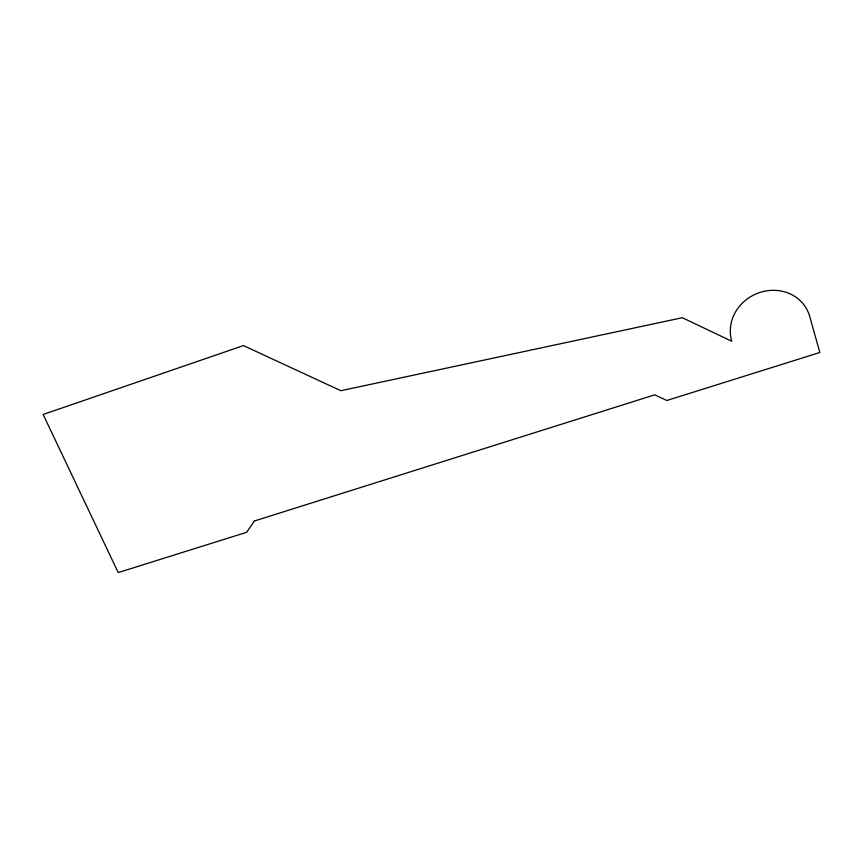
<?xml version="1.0" encoding="UTF-8"?>
<svg xmlns="http://www.w3.org/2000/svg" width="863" height="863" viewBox="0 0 863 863"><rect width="100%" height="100%" fill="white"/><g stroke="black" fill="none" stroke-linecap="round" stroke-linejoin="round"><path stroke-width="1.29" d="M254.337 521.015L246.678 532.288L118.22 572.59L43.15 414.477L243.452 345.578L340.874 390.712L682.32 317.713L731.77 341.273A40.971 37.541 -25.5 0 1 760.109 292.395A40.971 37.541 -25.5 0 1 809.688 316.376L819.85 352.492L666.851 400.486L654.715 394.844L254.337 521.015"/></g></svg>
